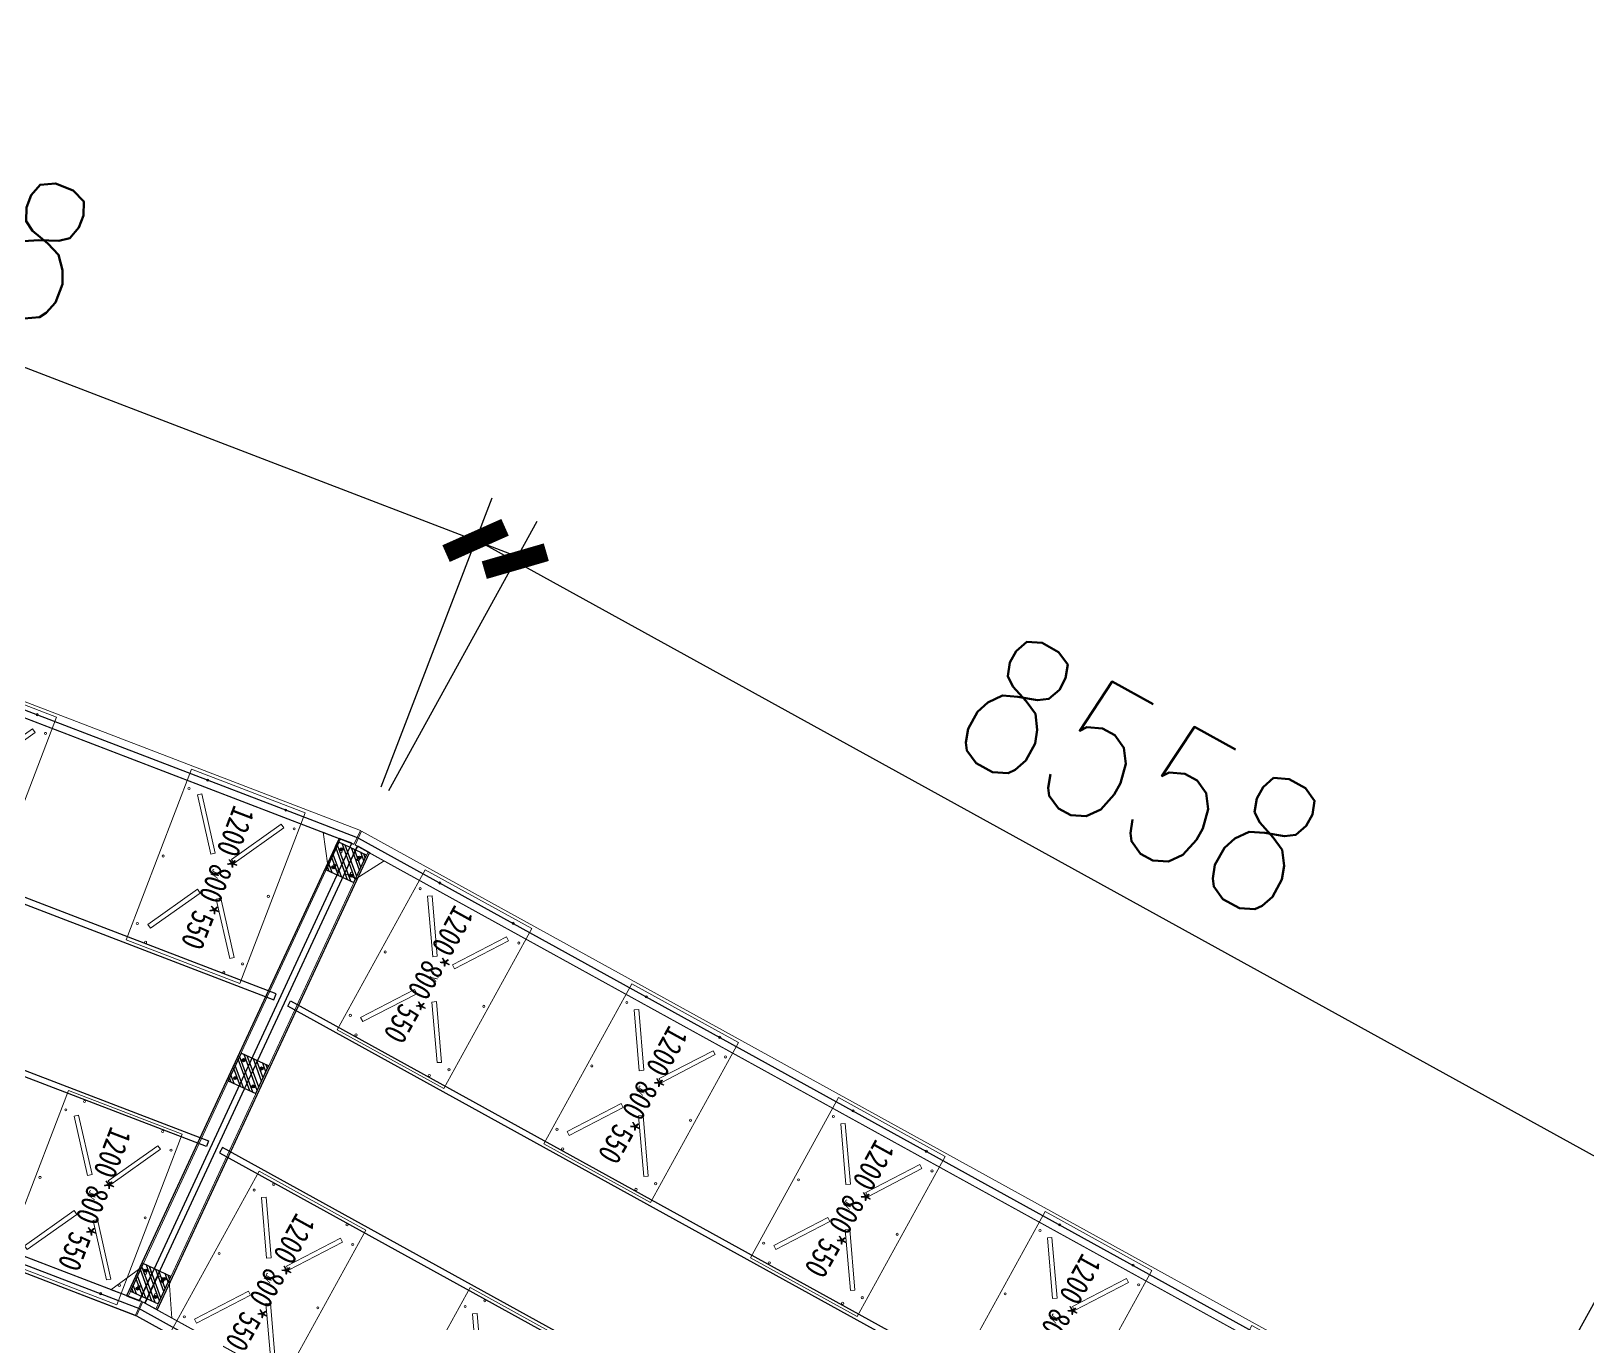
# Model space of a CAD drawing. Extents: x -259369 to -50372, y -155978 to 198088.
# Drawn here: x -136589 to -126362, y -98621 to -90133 of the extents above; entities that cross this region are included whole.
import ezdxf

# ---------------------------------------------------------------- set-up
doc = ezdxf.new("R2010")
doc.units = 0
doc.header["$LTSCALE"] = 1000
doc.header["$MEASUREMENT"] = 0
doc.linetypes.add('HIDDEN', pattern=[0.375, 0.25, -0.125])
for name, color, linetype in [('PUB_TEXT', 7, 'Continuous'), ('卡槽', 242, 'Continuous'), ('浮箱名称', 3, 'Continuous'), ('连接端梁', 130, 'Continuous')]:
    doc.layers.add(name, color=color, linetype=linetype)
for name, color, linetype, lineweight in [('加强板', 140, 'Continuous', 18), ('浮箱', 160, 'Continuous', 20), ('虚线', 8, 'Continuous', 0), ('铝主梁', 3, 'Continuous', 9)]:
    doc.layers.add(name, color=color, linetype=linetype, lineweight=lineweight)
doc.styles.add('HZTXT', font='txtw.shx', dxfattribs={"width": 0.8, "bigfont": 'hztxtw.shx'})
doc.styles.add('黑体', font='simhei.ttf', dxfattribs={"width": 0.8})
doc.dimstyles.new('DIM-300', dxfattribs={"dimscale": 300, "dimtxt": 3, "dimasz": 1, "dimexe": 1, "dimexo": 1, "dimgap": 1, "dimtad": 1, "dimdec": 0, "dimdsep": 46, "dimtxsty": 'HZTXT', "dimblk": 'ARCHTICK', "dimcen": 0, "dimdle": 1, "dimclrd": 9, "dimclre": 9, "dimclrt": 2, "dimadec": 1, "dimazin": 0, "dimtfac": 1, "dimtdec": 0, "dimtix": 1, "dimtmove": 2, "dimatfit": 3, "dimldrblk": 'ARCHTICK', "dimfxl": 0, "dimtolj": 1, "dimtzin": 0, "dimarcsym": 0})

# ---------------------------------------------------------------- blocks, each defined once
blk = doc.blocks.new('$matou$00000186')
for points in [[(-600, 400), (600, 400), (600, -400), (-600, -400)], [(-456, 304), (-472, 279), (-140, 57), (-123, 82)], [(456, 304), (472, 279), (140, 57), (123, 82)], [(-456, -304), (-472, -279), (-140, -57), (-123, -82)], [(456, -304), (472, -279), (140, -57), (123, -82)]]:
    blk.add_lwpolyline(points, close=True)
for centre in [(-475, 370), (0, 370), (475, 370), (-570, 275), (570, 275), (-570, -275), (570, -275), (-475, -370), (0, -370), (475, -370)]:
    blk.add_circle(centre, 7)
at = {"layer": 'PUB_TEXT', "style": '黑体', "width": 0.8}
blk.add_text('JY', height=52.6, dxfattribs=at).set_placement((-44, -35))
blk = doc.blocks.new('*U653')
at = {"layer": '浮箱', "rotation": 270}
blk.add_blockref('$matou$00000186', (0, 0), dxfattribs=at)
blk = doc.blocks.new('*U654')
at = {"color": 0, "linetype": 'ByBlock', "lineweight": -2, "transparency": 16777216}
for p in [(0, 0), (1750, 0), (3500, 0), (5250, 0), (7000, 0)]:
    blk.add_blockref('*U653', p, dxfattribs=at)
blk = doc.blocks.new('*U655')
at = {"layer": '浮箱', "rotation": 270}
blk.add_blockref('$matou$00000186', (0, 0), dxfattribs=at)
blk = doc.blocks.new('*U656')
at = {"color": 0, "linetype": 'ByBlock', "lineweight": -2, "transparency": 16777216}
for p in [(0, 0), (1750, 0), (3500, 0), (5250, 0), (7000, 0)]:
    blk.add_blockref('*U655', p, dxfattribs=at)
blk = doc.blocks.new('*U37')
at = {"layer": '浮箱', "rotation": 270}
blk.add_blockref('$matou$00000186', (0, 0), dxfattribs=at)
blk = doc.blocks.new('*U38')
at = {"color": 0, "linetype": 'ByBlock', "lineweight": -2, "transparency": 16777216}
for p in [(0, 0), (1550, 0), (3100, 0), (4650, 0), (6200, 0)]:
    blk.add_blockref('*U37', p, dxfattribs=at)
blk = doc.blocks.new('*U35')
at = {"layer": '浮箱', "rotation": 270}
blk.add_blockref('$matou$00000186', (0, 0), dxfattribs=at)
blk = doc.blocks.new('*U36')
at = {"color": 0, "linetype": 'ByBlock', "lineweight": -2, "transparency": 16777216}
for p in [(0, 0), (1583, 0), (3167, 0), (4750, 0)]:
    blk.add_blockref('*U35', p, dxfattribs=at)
blk = doc.blocks.new('_ArchTick')
at = {"color": 0, "linetype": 'ByBlock', "const_width": 0.4}
blk.add_lwpolyline([(-0.5, -0.5), (0.5, 0.5)], dxfattribs=at)
blk = doc.blocks.new('*D697')
at = {"color": 9, "lineweight": -2, "transparency": 16777216}
for p, q in [((-142280, -92032), (-141552, -90133)), ((-141940, -90306), (-133389, -93584)), ((-134289, -95095), (-133561, -93197))]:
    blk.add_line(p, q, dxfattribs=at)
at = {"layer": 'Defpoints', "color": 0, "transparency": 16777216}
for p in [(-142387, -92312, 29521), (-133669, -93477), (-134397, -95376, 29521)]:
    blk.add_point(p, dxfattribs=at)
at = {"color": 9, "lineweight": -2, "transparency": 16777216, "xscale": 300, "yscale": 300, "zscale": 300}
for p, rotation in [((-141659, -90413), 159.0215452843185), ((-133669, -93477), 339.0215452843184)]:
    blk.add_blockref('_ArchTick', p, dxfattribs=dict(at, rotation=rotation))
at = {"color": 2, "transparency": 16777216, "insert": (-137396, -91245), "char_height": 900, "attachment_point": 5, "rotation": 339.0215, "style": 'HZTXT'}
blk.add_mtext('\\A1;8558', dxfattribs=at)
blk = doc.blocks.new('*D698')
at = {"color": 9, "lineweight": -2, "transparency": 16777216}
for p, q in [((-134239, -95119), (-133264, -93350)), ((-133671, -93468), (-125650, -97888)), ((-126743, -99249), (-125768, -97480))]:
    blk.add_line(p, q, dxfattribs=at)
at = {"layer": 'Defpoints', "color": 0, "transparency": 16777216}
for p in [(-134383, -95382, 29521), (-125913, -97743), (-126888, -99512, 29521)]:
    blk.add_point(p, dxfattribs=at)
at = {"color": 9, "lineweight": -2, "transparency": 16777216, "xscale": 300, "yscale": 300, "zscale": 300}
for p, rotation in [((-133408, -93613), 151.1425708534504), ((-125913, -97743), 331.1425708534504)]:
    blk.add_blockref('_ArchTick', p, dxfattribs=dict(at, rotation=rotation))
at = {"color": 2, "transparency": 16777216, "insert": (-129299, -95021), "char_height": 900, "attachment_point": 5, "rotation": 331.1426, "style": 'HZTXT'}
blk.add_mtext('\\A1;8558', dxfattribs=at)

msp = doc.modelspace()

# ---------------------------------------------------------------- hatches: boundary and pattern name
h = msp.add_hatch()
h.set_pattern_fill('ANSI32', color=256, scale=10, angle=-114.92152)
h.set_pattern_definition([(290.07848, (-204132.21, -35030.1), (44.730508, 16.349994), []), (290.07848, (-204141.67, -35050.46), (44.730508, 16.349994), [])])
h.paths.add_polyline_path([(-134566.44, -95458.11), (-134650.72, -95639.49), (-134469.34, -95723.77), (-134385.06, -95542.39)])
h = msp.add_hatch()
h.set_pattern_fill('ANSI32', color=256, scale=10, angle=-114.92152)
h.set_pattern_definition([(290.07848, (-204775.64, -36414.894), (44.730508, 16.349994), []), (290.07848, (-204785.1, -36435.254), (44.730508, 16.349994), [])])
h.paths.add_polyline_path([(-135209.87, -96842.91), (-135294.15, -97024.28), (-135112.77, -97108.56), (-135028.5, -96927.18)])
h = msp.add_hatch()
h.set_pattern_fill('ANSI32', color=256, scale=10, angle=-114.92152)
h.set_pattern_definition([(290.07848, (-205417.705, -37796.744), (44.730508, 16.349994), []), (290.07848, (-205427.165, -37817.104), (44.730508, 16.349994), [])])
h.paths.add_polyline_path([(-135851.94, -98224.76), (-135936.21, -98406.13), (-135754.83, -98490.41), (-135670.56, -98309.03)])

# ---------------------------------------------------------------- linework, layer by layer
at = {"elevation": 29521}
for points in [[(-134566.44, -95458.11), (-134650.72, -95639.49), (-134469.34, -95723.77), (-134385.06, -95542.39)], [(-135209.87, -96842.91), (-135294.15, -97024.28), (-135112.77, -97108.56), (-135028.5, -96927.18)], [(-135851.94, -98224.76), (-135936.21, -98406.13), (-135754.83, -98490.41), (-135670.56, -98309.03)]]:
    msp.add_lwpolyline(points, close=True, dxfattribs=at)
for points in [[(-134565.87, -95433.16), (-134591.9, -95489.18)], [(-134558.52, -95500.39), (-134540.38, -95508.82)], [(-134545.23, -95495.53), (-134553.66, -95513.67)], [(-134613.3, -95618.28), (-134595.16, -95626.71)], [(-134608.44, -95631.57), (-134600.01, -95613.43)], [(-134422.48, -95563.6), (-134440.62, -95555.17)], [(-134427.34, -95550.31), (-134435.77, -95568.45)], [(-134477.26, -95681.49), (-134495.4, -95673.06)], [(-134490.54, -95686.35), (-134482.12, -95668.21)], [(-135201.95, -96885.18), (-135183.81, -96893.61)], [(-135188.67, -96880.33), (-135197.09, -96898.47)], [(-135065.92, -96948.39), (-135084.05, -96939.96)], [(-135070.77, -96935.11), (-135079.2, -96953.24)], [(-135256.73, -97003.08), (-135238.59, -97011.51)], [(-135251.87, -97016.36), (-135243.44, -96998.22)], [(-135133.98, -97071.14), (-135125.55, -97053)], [(-135120.69, -97066.28), (-135138.83, -97057.86)], [(-135844.01, -98267.03), (-135825.87, -98275.46)], [(-135830.73, -98262.18), (-135839.16, -98280.32)], [(-135893.94, -98398.21), (-135885.51, -98380.07)], [(-135707.98, -98330.24), (-135726.12, -98321.81)], [(-135712.83, -98316.96), (-135721.26, -98335.09)], [(-135898.79, -98384.93), (-135880.65, -98393.36)], [(-135762.76, -98448.13), (-135780.9, -98439.71)], [(-135776.04, -98452.99), (-135767.61, -98434.85)]]:
    msp.add_lwpolyline(points, dxfattribs=at)
for centre, radius in [((-134549.45, -95504.6, 29521), 10), ((-134549.45, -95504.6, 29521), 8), ((-134604.23, -95622.5, 29521), 10), ((-134604.23, -95622.5, 29521), 8), ((-134431.55, -95559.38, 29521), 10), ((-134431.55, -95559.38, 29521), 8), ((-134486.33, -95677.28, 29521), 10), ((-134486.33, -95677.28, 29521), 8), ((-135192.88, -96889.4, 29521), 10), ((-135192.88, -96889.4, 29521), 8), ((-135074.98, -96944.18, 29521), 10), ((-135074.98, -96944.18, 29521), 8), ((-135247.66, -97007.29, 29521), 10), ((-135247.66, -97007.29, 29521), 8), ((-135129.76, -97062.07, 29521), 10), ((-135129.76, -97062.07, 29521), 8), ((-135834.94, -98271.25, 29521), 10), ((-135834.94, -98271.25, 29521), 8), ((-135889.72, -98389.14, 29521), 10), ((-135889.72, -98389.14, 29521), 8), ((-135717.05, -98326.03, 29521), 10), ((-135717.05, -98326.03, 29521), 8), ((-135771.83, -98443.92, 29521), 10), ((-135771.83, -98443.92, 29521), 8)]:
    msp.add_circle(centre, radius)
at = {"layer": '加强板', "color": 5, "elevation": 29521}
for points in [[(-134483.57, -95464.71), (-134670.31, -95393.11), (-134640.4, -95612.38), (-134567.85, -95646.09)], [(-134483.57, -95464.71), (-134670.31, -95393.11), (-134640.4, -95612.38), (-134567.85, -95646.09)], [(-134443.56, -95483.3), (-134268.41, -95579.84), (-134455.28, -95698.39), (-134527.83, -95664.68)], [(-134443.56, -95483.3), (-134268.41, -95579.84), (-134455.28, -95698.39), (-134527.83, -95664.68)], [(-135879.01, -98468.2), (-136065.74, -98396.6), (-135867.29, -98253.12), (-135794.73, -98286.83)], [(-135879.01, -98468.2), (-136065.74, -98396.6), (-135867.29, -98253.12), (-135794.73, -98286.83)], [(-135839.06, -98486.76), (-135663.91, -98583.3), (-135682.25, -98339.09), (-135754.8, -98305.39)], [(-135839.06, -98486.76), (-135663.91, -98583.3), (-135682.25, -98339.09), (-135754.8, -98305.39)]]:
    msp.add_lwpolyline(points, close=True, dxfattribs=at)
at = {"layer": '加强板', "color": 5}
for centre in [(-134553.56, -95520.41, 29521), (-134553.56, -95520.41, 29521), (-134595.69, -95611.1, 29521), (-134595.69, -95611.1, 29521), (-134441, -95572.71, 29521), (-134441, -95572.71, 29521), (-134483.13, -95663.4, 29521), (-134483.13, -95663.4, 29521), (-135839.44, -98288.11, 29521), (-135839.44, -98288.11, 29521), (-135881.57, -98378.8, 29521), (-135881.57, -98378.8, 29521), (-135726.95, -98340.38, 29521), (-135726.95, -98340.38, 29521), (-135769.08, -98431.07, 29521), (-135769.08, -98431.07, 29521)]:
    msp.add_circle(centre, 9, dxfattribs=at)
at = {"layer": '卡槽', "color": 22, "ltscale": 5000, "elevation": 29521}
for points in [[(-142725.06, -93484.63), (-142739.38, -93521.98), (-134993.55, -96492.26), (-134979.22, -96454.91)], [(-143049.99, -94538.1), (-143035.66, -94500.75), (-135423.21, -97419.88), (-135437.53, -97457.23)], [(-128251.87, -100154.05), (-128271.18, -100189.08), (-134903.28, -96533.91), (-134883.97, -96498.88)], [(-129382.77, -100786.74), (-129363.46, -100751.71), (-135332.01, -97462.24), (-135351.31, -97497.28)]]:
    msp.add_lwpolyline(points, close=True, dxfattribs=at)
at = {"layer": '虚线', "color": 1, "linetype": 'HIDDEN', "ltscale": 300}
for p, q in [((-134467.6, -95470.84, 29521), (-142445.14, -92411.71, 29521)), ((-134467.6, -95470.84, 29521), (-142445.14, -92411.71, 29521)), ((-134556.51, -95436.74, 29521), (-135952.04, -98440.2, 29521)), ((-134556.51, -95436.74, 29521), (-135952.04, -98440.2, 29521)), ((-134459.01, -95474.79, 29521), (-127025.93, -99571.4, 29521)), ((-134459.01, -95474.79, 29521), (-127025.93, -99571.4, 29521)), ((-135862.61, -98474.49, 29521), (-143415.59, -95578.16, 29521)), ((-135862.61, -98474.49, 29521), (-143415.59, -95578.16, 29521)), ((-134375.15, -95521.06, 29521), (-135770.57, -98524.57, 29521)), ((-134375.15, -95521.06, 29521), (-135770.57, -98524.57, 29521)), ((-135854.43, -98478.29, 29521), (-130527.72, -101414.02, 29521)), ((-135854.43, -98478.29, 29521), (-130527.72, -101414.02, 29521))]:
    msp.add_line(p, q, dxfattribs=at)
at = {"layer": '连接端梁', "color": 0}
for p, q in [((-142430.8, -92365.8, 29521), (-134730.07, -95318.78, 29521)), ((-134730.07, -95318.78, 29521), (-134447.08, -95427.3, 29521)), ((-134447.08, -95427.3, 29521), (-134438.81, -95431.86, 29521)), ((-134438.81, -95431.86, 29521), (-127110.59, -99470.68, 29521)), ((-143444.49, -95672.04, 29521), (-135895.82, -98567.38, 29521)), ((-143433.97, -95622.52, 29521), (-135947.43, -98493.38, 29521)), ((-135947.43, -98493.38, 29521), (-135883.1, -98518.04, 29521)), ((-135895.82, -98567.38, 29521), (-130611.12, -101486.61, 29521)), ((-135883.1, -98518.04, 29521), (-130558.12, -101452.81, 29521))]:
    msp.add_line(p, q, dxfattribs=at)
at = {"layer": '连接端梁', "elevation": 29521}
for points in [[(-135877.17, -98468.91), (-134481.64, -95465.46), (-134565.87, -95433.16), (-135961.4, -98436.61)], [(-135877.17, -98468.91), (-134481.64, -95465.46), (-134565.87, -95433.16), (-135961.4, -98436.61)], [(-135840.78, -98485.82), (-134445.36, -95482.31), (-134366.35, -95525.86), (-135761.77, -98529.36)]]:
    msp.add_lwpolyline(points, close=True, dxfattribs=at)
at = {"layer": '铝主梁', "color": 3, "elevation": 29521}
for points in [[(-142416.38, -92317.78), (-142445.21, -92413.82), (-134468.45, -95472.65), (-134425.71, -95381.95), (-142416.35, -92317.79)], [(-127028.04, -99572.53), (-134459.38, -95476.87), (-134417.63, -95385.7), (-126922.53, -99516.49)]]:
    msp.add_lwpolyline(points, dxfattribs=at)
for points in [[(-135903.89, -98563.59), (-143444.49, -95672.04), (-143415.51, -95576.05), (-135861.26, -98472.87)], [(-135895.81, -98567.36), (-130615.43, -101477.58), (-130505.33, -101424.08), (-135854.07, -98476.21)]]:
    msp.add_lwpolyline(points, close=True, dxfattribs=at)

# ---------------------------------------------------------------- block references
for name, p, rotation in [('*U654', (-141911.83, -93175.29, 29521), 339.0197641497624), ('*U656', (-142721, -95285.43, 29521), 339.0197641497624), ('*U38', (-133938.41, -96357.76, 29521), 331.1393975733866), ('*U36', (-135029.25, -98337.03, 29521), 331.1393975733866)]:
    msp.add_blockref(name, p, dxfattribs=dict(rotation=rotation))

# ---------------------------------------------------------------- texts
at = {"layer": '浮箱名称', "style": '黑体', "width": 0.8}
for rotation, p in [(249.019764, (-135255.33, -95208.38, 29521)), (241.139398, (-133804.77, -95862.73, 29521)), (241.139398, (-132396.6, -96653.68, 29521)), (249.019764, (-136064.5, -97318.52, 29521)), (241.139398, (-131039.12, -97401.84, 29521)), (241.139398, (-134844.93, -97884.8, 29521)), (241.139398, (-129681.63, -98149.99, 29521))]:
    msp.add_text('1200*800*550', height=150.211, rotation=rotation, dxfattribs=at).set_placement(p)

# ---------------------------------------------------------------- dimensions: what is measured, and where the dimension line sits
for p1, p2, distance, picture, middle in [((-142387.46, -92311.7, 29521), (-134396.73, -95375.61, 29521), 2033.43, '*D697', (-137395.58, -91244.73)), ((-134383.31, -95381.84, 29521), (-126887.99, -99512.22, 29521), 2020.17, '*D698', (-129298.68, -95020.85))]:
    dim = msp.add_aligned_dim(p1=p1, p2=p2, distance=distance, dimstyle='DIM-300')
    dim.commit()
    dim.dimension.update_dxf_attribs({"geometry": picture, "text_midpoint": middle})

doc.saveas('drawing.dxf')
